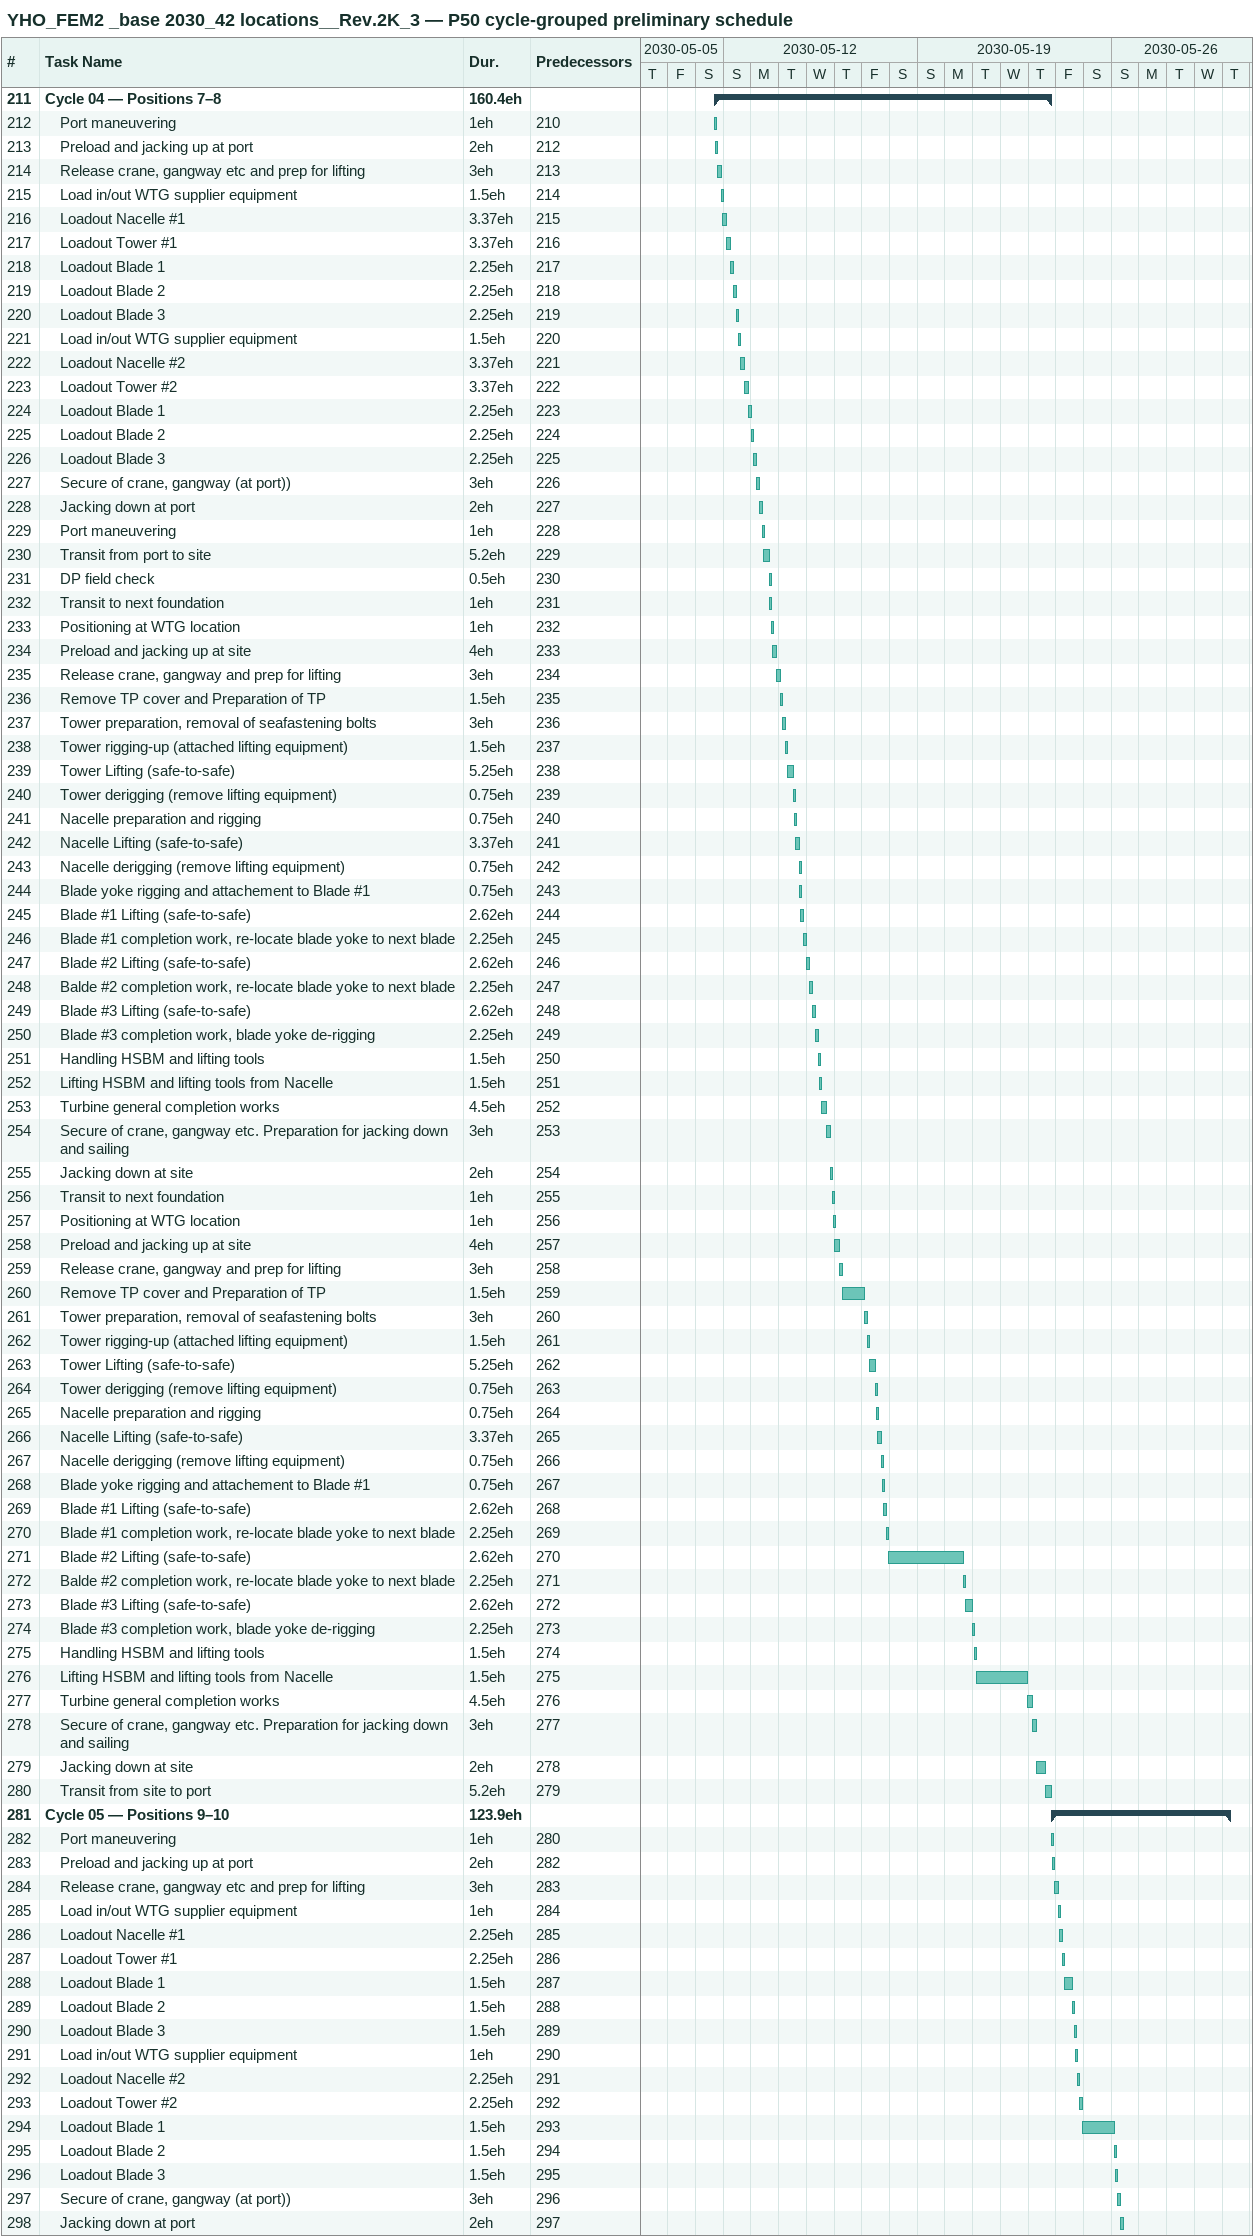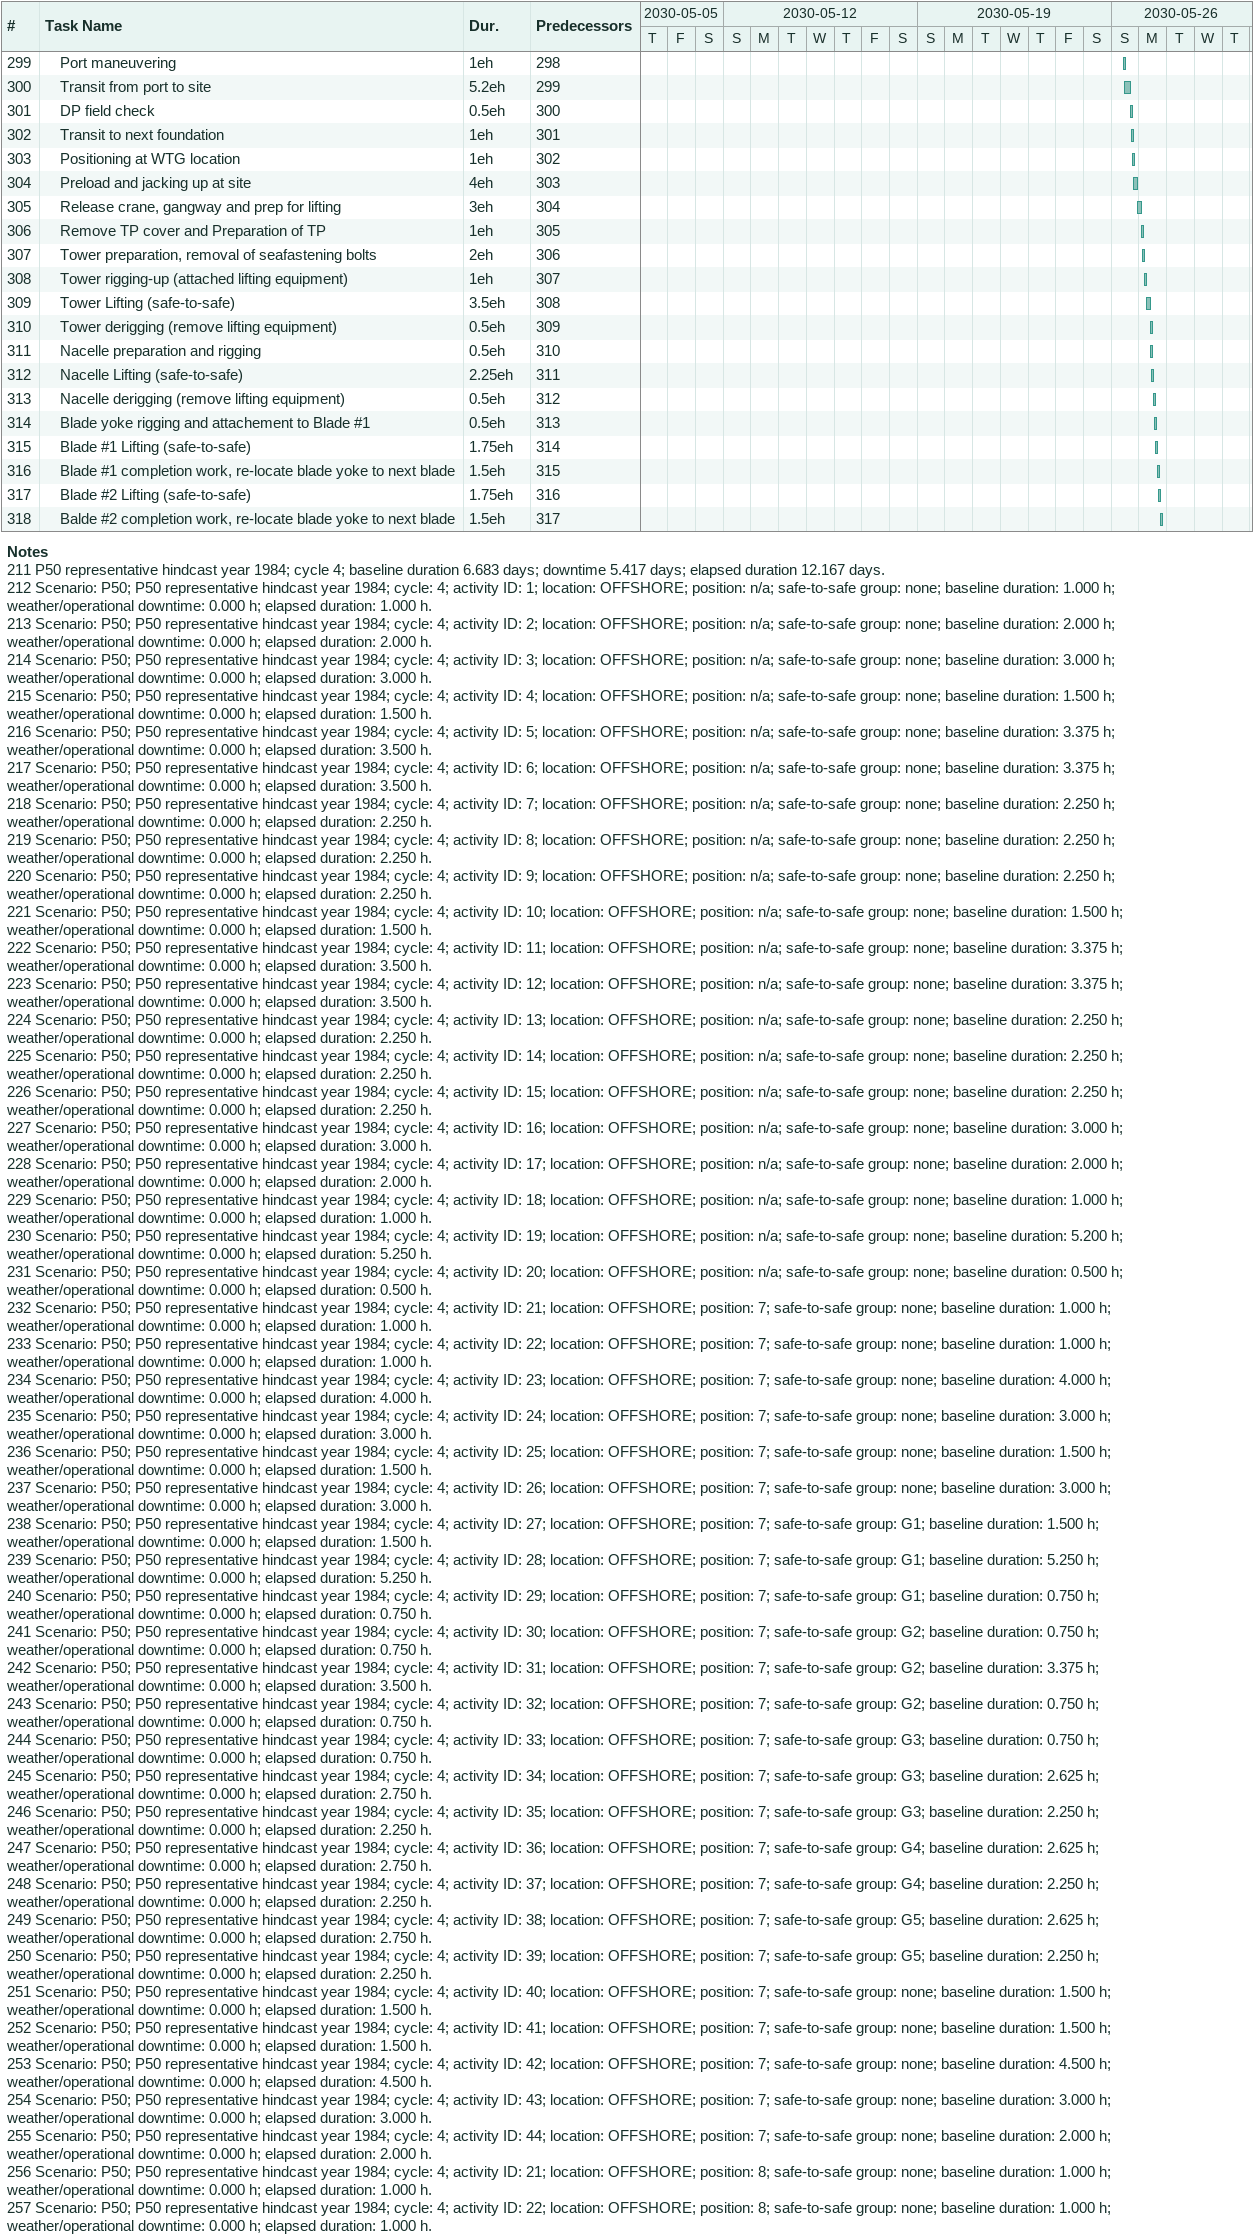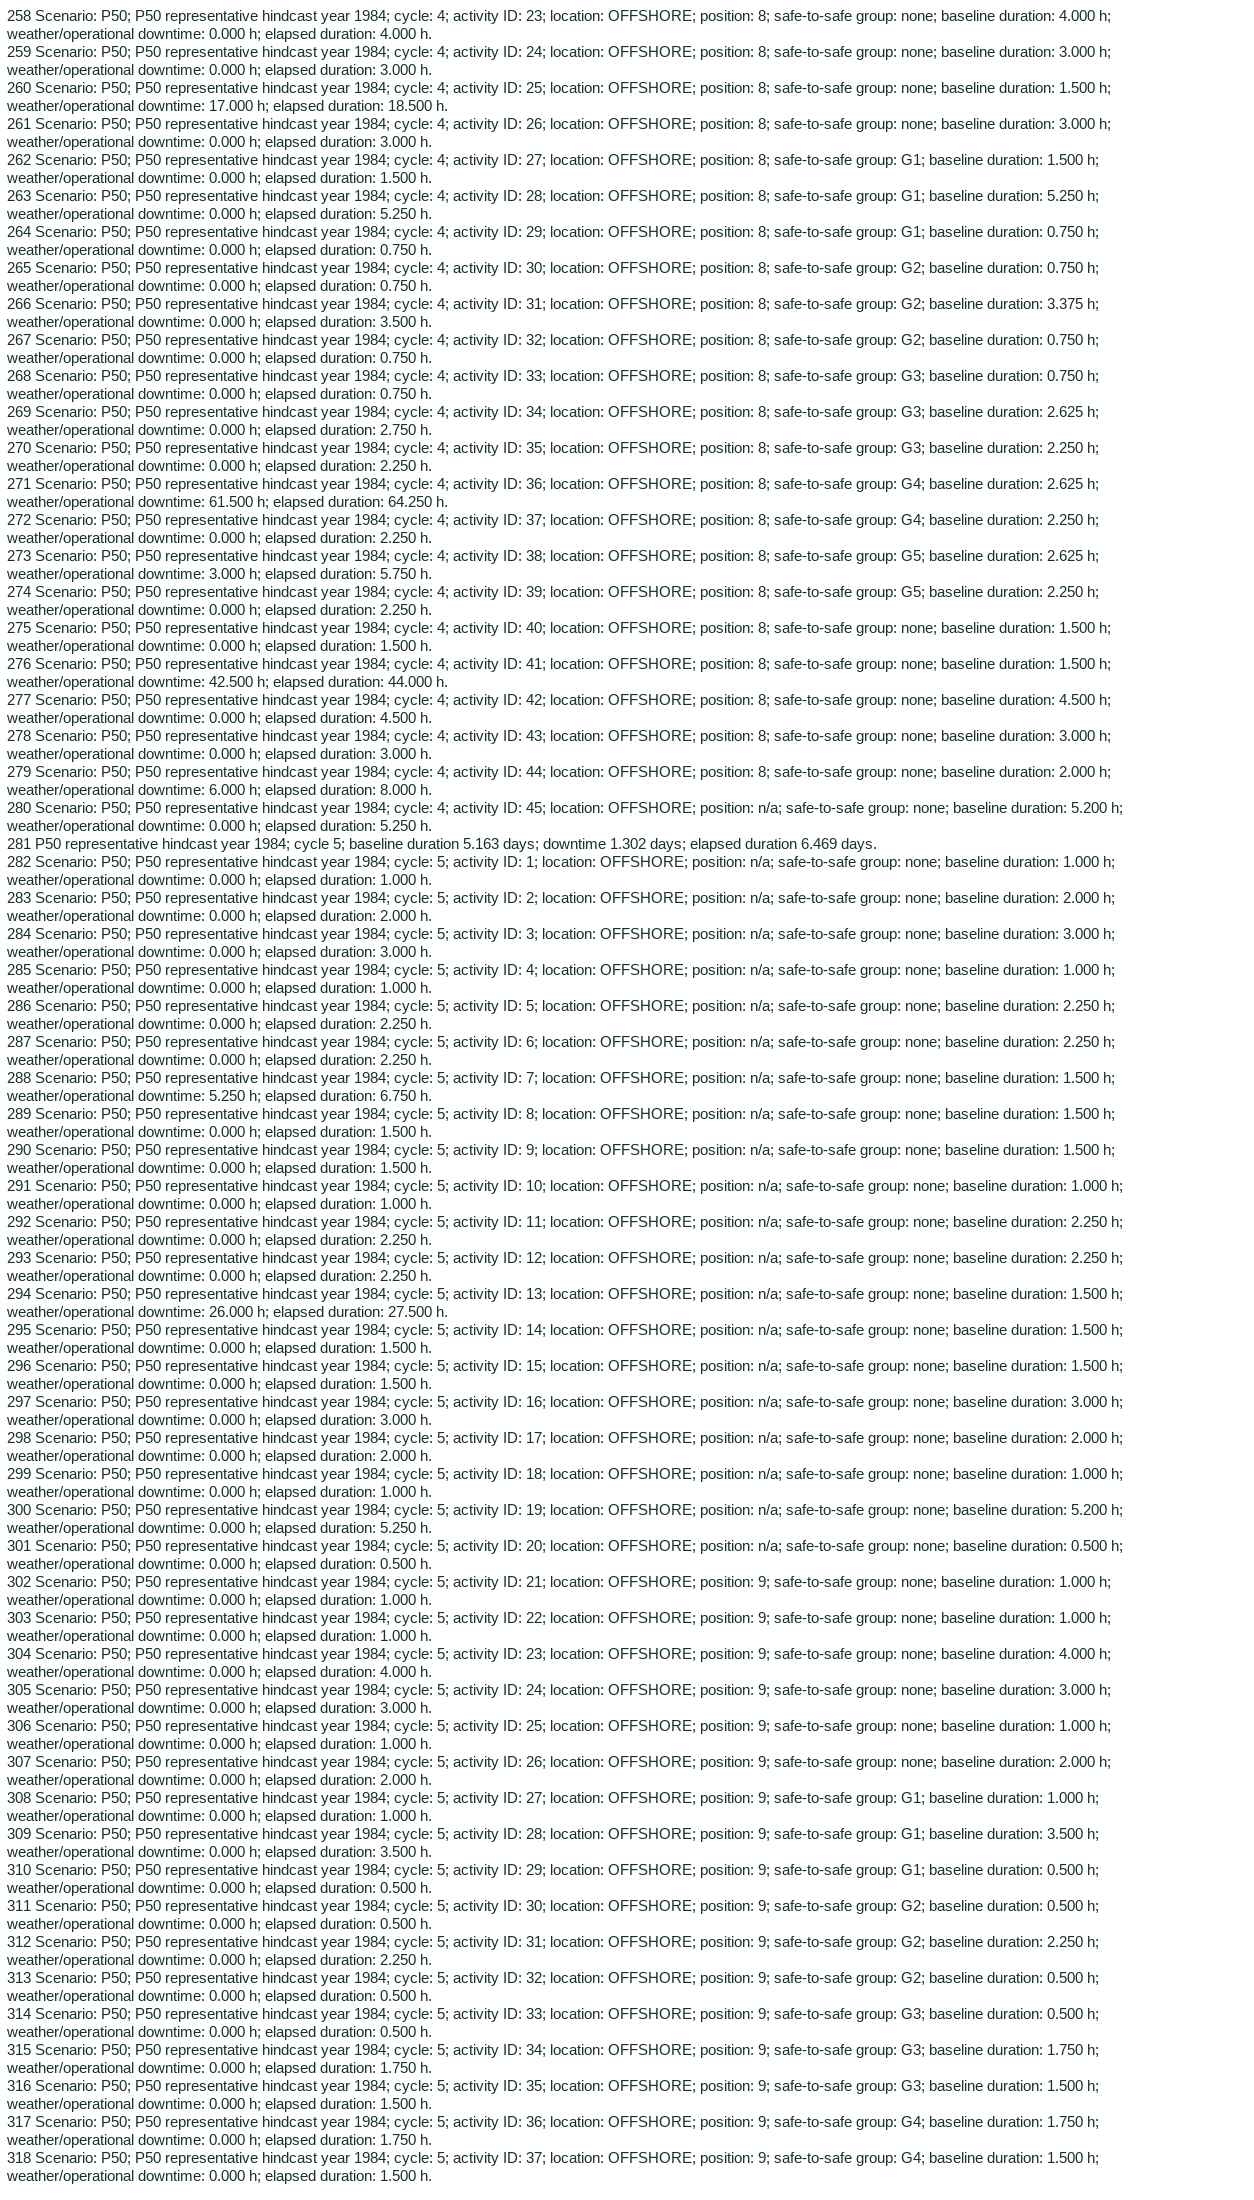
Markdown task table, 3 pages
YHO_FEM2 _base 2030_42 locations__Rev.2K_3 — P50 cycle-grouped preliminary schedule

| ID | Level | Task | Duration | Start | Finish | Predecessors |
|---|---|---|---|---|---|---|
| 211 | 1 | **Cycle 04 — Positions 7–8** | 160.4eh | 2030-05-11 | 2030-05-23 |  |
| 212 | 2 | Port maneuvering | 1eh | 2030-05-11 | 2030-05-11 | 210 |
| 213 | 2 | Preload and jacking up at port | 2eh | 2030-05-11 | 2030-05-11 | 212 |
| 214 | 2 | Release crane, gangway etc and prep for lifting | 3eh | 2030-05-11 | 2030-05-11 | 213 |
| 215 | 2 | Load in/out WTG supplier equipment | 1.5eh | 2030-05-11 | 2030-05-11 | 214 |
| 216 | 2 | Loadout Nacelle #1 | 3.37eh | 2030-05-11 | 2030-05-12 | 215 |
| 217 | 2 | Loadout Tower #1 | 3.37eh | 2030-05-12 | 2030-05-12 | 216 |
| 218 | 2 | Loadout Blade 1 | 2.25eh | 2030-05-12 | 2030-05-12 | 217 |
| 219 | 2 | Loadout Blade 2 | 2.25eh | 2030-05-12 | 2030-05-12 | 218 |
| 220 | 2 | Loadout Blade 3 | 2.25eh | 2030-05-12 | 2030-05-12 | 219 |
| 221 | 2 | Load in/out WTG supplier equipment | 1.5eh | 2030-05-12 | 2030-05-12 | 220 |
| 222 | 2 | Loadout Nacelle #2 | 3.37eh | 2030-05-12 | 2030-05-12 | 221 |
| 223 | 2 | Loadout Tower #2 | 3.37eh | 2030-05-12 | 2030-05-12 | 222 |
| 224 | 2 | Loadout Blade 1 | 2.25eh | 2030-05-12 | 2030-05-13 | 223 |
| 225 | 2 | Loadout Blade 2 | 2.25eh | 2030-05-13 | 2030-05-13 | 224 |
| 226 | 2 | Loadout Blade 3 | 2.25eh | 2030-05-13 | 2030-05-13 | 225 |
| 227 | 2 | Secure of crane, gangway (at port)) | 3eh | 2030-05-13 | 2030-05-13 | 226 |
| 228 | 2 | Jacking down at port | 2eh | 2030-05-13 | 2030-05-13 | 227 |
| 229 | 2 | Port maneuvering | 1eh | 2030-05-13 | 2030-05-13 | 228 |
| 230 | 2 | Transit from port to site | 5.2eh | 2030-05-13 | 2030-05-13 | 229 |
| 231 | 2 | DP field check | 0.5eh | 2030-05-13 | 2030-05-13 | 230 |
| 232 | 2 | Transit to next foundation | 1eh | 2030-05-13 | 2030-05-13 | 231 |
| 233 | 2 | Positioning at WTG location | 1eh | 2030-05-13 | 2030-05-13 | 232 |
| 234 | 2 | Preload and jacking up at site | 4eh | 2030-05-13 | 2030-05-13 | 233 |
| 235 | 2 | Release crane, gangway and prep for lifting | 3eh | 2030-05-13 | 2030-05-14 | 234 |
| 236 | 2 | Remove TP cover and Preparation of TP | 1.5eh | 2030-05-14 | 2030-05-14 | 235 |
| 237 | 2 | Tower preparation, removal of seafastening bolts | 3eh | 2030-05-14 | 2030-05-14 | 236 |
| 238 | 2 | Tower rigging-up (attached lifting equipment) | 1.5eh | 2030-05-14 | 2030-05-14 | 237 |
| 239 | 2 | Tower Lifting (safe-to-safe) | 5.25eh | 2030-05-14 | 2030-05-14 | 238 |
| 240 | 2 | Tower derigging (remove lifting equipment) | 0.75eh | 2030-05-14 | 2030-05-14 | 239 |
| 241 | 2 | Nacelle preparation and rigging | 0.75eh | 2030-05-14 | 2030-05-14 | 240 |
| 242 | 2 | Nacelle Lifting (safe-to-safe) | 3.37eh | 2030-05-14 | 2030-05-14 | 241 |
| 243 | 2 | Nacelle derigging (remove lifting equipment) | 0.75eh | 2030-05-14 | 2030-05-14 | 242 |
| 244 | 2 | Blade yoke rigging and attachement to Blade #1 | 0.75eh | 2030-05-14 | 2030-05-14 | 243 |
| 245 | 2 | Blade #1 Lifting (safe-to-safe) | 2.62eh | 2030-05-14 | 2030-05-14 | 244 |
| 246 | 2 | Blade #1 completion work, re-locate blade yoke to next blade | 2.25eh | 2030-05-14 | 2030-05-15 | 245 |
| 247 | 2 | Blade #2 Lifting (safe-to-safe) | 2.62eh | 2030-05-15 | 2030-05-15 | 246 |
| 248 | 2 | Balde #2 completion work, re-locate blade yoke to next blade | 2.25eh | 2030-05-15 | 2030-05-15 | 247 |
| 249 | 2 | Blade #3 Lifting (safe-to-safe) | 2.62eh | 2030-05-15 | 2030-05-15 | 248 |
| 250 | 2 | Blade #3 completion work, blade yoke de-rigging | 2.25eh | 2030-05-15 | 2030-05-15 | 249 |
| 251 | 2 | Handling HSBM and lifting tools | 1.5eh | 2030-05-15 | 2030-05-15 | 250 |
| 252 | 2 | Lifting HSBM and lifting tools from Nacelle | 1.5eh | 2030-05-15 | 2030-05-15 | 251 |
| 253 | 2 | Turbine general completion works | 4.5eh | 2030-05-15 | 2030-05-15 | 252 |
| 254 | 2 | Secure of crane, gangway etc. Preparation for jacking down and sailing | 3eh | 2030-05-15 | 2030-05-15 | 253 |
| 255 | 2 | Jacking down at site | 2eh | 2030-05-15 | 2030-05-15 | 254 |
| 256 | 2 | Transit to next foundation | 1eh | 2030-05-15 | 2030-05-15 | 255 |
| 257 | 2 | Positioning at WTG location | 1eh | 2030-05-15 | 2030-05-16 | 256 |
| 258 | 2 | Preload and jacking up at site | 4eh | 2030-05-16 | 2030-05-16 | 257 |
| 259 | 2 | Release crane, gangway and prep for lifting | 3eh | 2030-05-16 | 2030-05-16 | 258 |
| 260 | 2 | Remove TP cover and Preparation of TP | 1.5eh | 2030-05-16 | 2030-05-17 | 259 |
| 261 | 2 | Tower preparation, removal of seafastening bolts | 3eh | 2030-05-17 | 2030-05-17 | 260 |
| 262 | 2 | Tower rigging-up (attached lifting equipment) | 1.5eh | 2030-05-17 | 2030-05-17 | 261 |
| 263 | 2 | Tower Lifting (safe-to-safe) | 5.25eh | 2030-05-17 | 2030-05-17 | 262 |
| 264 | 2 | Tower derigging (remove lifting equipment) | 0.75eh | 2030-05-17 | 2030-05-17 | 263 |
| 265 | 2 | Nacelle preparation and rigging | 0.75eh | 2030-05-17 | 2030-05-17 | 264 |
| 266 | 2 | Nacelle Lifting (safe-to-safe) | 3.37eh | 2030-05-17 | 2030-05-17 | 265 |
| 267 | 2 | Nacelle derigging (remove lifting equipment) | 0.75eh | 2030-05-17 | 2030-05-17 | 266 |
| 268 | 2 | Blade yoke rigging and attachement to Blade #1 | 0.75eh | 2030-05-17 | 2030-05-17 | 267 |
| 269 | 2 | Blade #1 Lifting (safe-to-safe) | 2.62eh | 2030-05-17 | 2030-05-17 | 268 |
| 270 | 2 | Blade #1 completion work, re-locate blade yoke to next blade | 2.25eh | 2030-05-17 | 2030-05-17 | 269 |
| 271 | 2 | Blade #2 Lifting (safe-to-safe) | 2.62eh | 2030-05-17 | 2030-05-20 | 270 |
| 272 | 2 | Balde #2 completion work, re-locate blade yoke to next blade | 2.25eh | 2030-05-20 | 2030-05-20 | 271 |
| 273 | 2 | Blade #3 Lifting (safe-to-safe) | 2.62eh | 2030-05-20 | 2030-05-20 | 272 |
| 274 | 2 | Blade #3 completion work, blade yoke de-rigging | 2.25eh | 2030-05-20 | 2030-05-21 | 273 |
| 275 | 2 | Handling HSBM and lifting tools | 1.5eh | 2030-05-21 | 2030-05-21 | 274 |
| 276 | 2 | Lifting HSBM and lifting tools from Nacelle | 1.5eh | 2030-05-21 | 2030-05-22 | 275 |
| 277 | 2 | Turbine general completion works | 4.5eh | 2030-05-22 | 2030-05-23 | 276 |
| 278 | 2 | Secure of crane, gangway etc. Preparation for jacking down and sailing | 3eh | 2030-05-23 | 2030-05-23 | 277 |
| 279 | 2 | Jacking down at site | 2eh | 2030-05-23 | 2030-05-23 | 278 |
| 280 | 2 | Transit from site to port | 5.2eh | 2030-05-23 | 2030-05-23 | 279 |
| 281 | 1 | **Cycle 05 — Positions 9–10** | 123.9eh | 2030-05-23 | 2030-05-30 |  |
| 282 | 2 | Port maneuvering | 1eh | 2030-05-23 | 2030-05-23 | 280 |
| 283 | 2 | Preload and jacking up at port | 2eh | 2030-05-23 | 2030-05-23 | 282 |
| 284 | 2 | Release crane, gangway etc and prep for lifting | 3eh | 2030-05-23 | 2030-05-24 | 283 |
| 285 | 2 | Load in/out WTG supplier equipment | 1eh | 2030-05-24 | 2030-05-24 | 284 |
| 286 | 2 | Loadout Nacelle #1 | 2.25eh | 2030-05-24 | 2030-05-24 | 285 |
| 287 | 2 | Loadout Tower #1 | 2.25eh | 2030-05-24 | 2030-05-24 | 286 |
| 288 | 2 | Loadout Blade 1 | 1.5eh | 2030-05-24 | 2030-05-24 | 287 |
| 289 | 2 | Loadout Blade 2 | 1.5eh | 2030-05-24 | 2030-05-24 | 288 |
| 290 | 2 | Loadout Blade 3 | 1.5eh | 2030-05-24 | 2030-05-24 | 289 |
| 291 | 2 | Load in/out WTG supplier equipment | 1eh | 2030-05-24 | 2030-05-24 | 290 |
| 292 | 2 | Loadout Nacelle #2 | 2.25eh | 2030-05-24 | 2030-05-24 | 291 |
| 293 | 2 | Loadout Tower #2 | 2.25eh | 2030-05-24 | 2030-05-24 | 292 |
| 294 | 2 | Loadout Blade 1 | 1.5eh | 2030-05-24 | 2030-05-26 | 293 |
| 295 | 2 | Loadout Blade 2 | 1.5eh | 2030-05-26 | 2030-05-26 | 294 |
| 296 | 2 | Loadout Blade 3 | 1.5eh | 2030-05-26 | 2030-05-26 | 295 |
| 297 | 2 | Secure of crane, gangway (at port)) | 3eh | 2030-05-26 | 2030-05-26 | 296 |
| 298 | 2 | Jacking down at port | 2eh | 2030-05-26 | 2030-05-26 | 297 |
| 299 | 2 | Port maneuvering | 1eh | 2030-05-26 | 2030-05-26 | 298 |
| 300 | 2 | Transit from port to site | 5.2eh | 2030-05-26 | 2030-05-26 | 299 |
| 301 | 2 | DP field check | 0.5eh | 2030-05-26 | 2030-05-26 | 300 |
| 302 | 2 | Transit to next foundation | 1eh | 2030-05-26 | 2030-05-26 | 301 |
| 303 | 2 | Positioning at WTG location | 1eh | 2030-05-26 | 2030-05-26 | 302 |
| 304 | 2 | Preload and jacking up at site | 4eh | 2030-05-26 | 2030-05-26 | 303 |
| 305 | 2 | Release crane, gangway and prep for lifting | 3eh | 2030-05-26 | 2030-05-27 | 304 |
| 306 | 2 | Remove TP cover and Preparation of TP | 1eh | 2030-05-27 | 2030-05-27 | 305 |
| 307 | 2 | Tower preparation, removal of seafastening bolts | 2eh | 2030-05-27 | 2030-05-27 | 306 |
| 308 | 2 | Tower rigging-up (attached lifting equipment) | 1eh | 2030-05-27 | 2030-05-27 | 307 |
| 309 | 2 | Tower Lifting (safe-to-safe) | 3.5eh | 2030-05-27 | 2030-05-27 | 308 |
| 310 | 2 | Tower derigging (remove lifting equipment) | 0.5eh | 2030-05-27 | 2030-05-27 | 309 |
| 311 | 2 | Nacelle preparation and rigging | 0.5eh | 2030-05-27 | 2030-05-27 | 310 |
| 312 | 2 | Nacelle Lifting (safe-to-safe) | 2.25eh | 2030-05-27 | 2030-05-27 | 311 |
| 313 | 2 | Nacelle derigging (remove lifting equipment) | 0.5eh | 2030-05-27 | 2030-05-27 | 312 |
| 314 | 2 | Blade yoke rigging and attachement to Blade #1 | 0.5eh | 2030-05-27 | 2030-05-27 | 313 |
| 315 | 2 | Blade #1 Lifting (safe-to-safe) | 1.75eh | 2030-05-27 | 2030-05-27 | 314 |
| 316 | 2 | Blade #1 completion work, re-locate blade yoke to next blade | 1.5eh | 2030-05-27 | 2030-05-27 | 315 |
| 317 | 2 | Blade #2 Lifting (safe-to-safe) | 1.75eh | 2030-05-27 | 2030-05-27 | 316 |
| 318 | 2 | Balde #2 completion work, re-locate blade yoke to next blade | 1.5eh | 2030-05-27 | 2030-05-27 | 317 |

Notes
- 211: P50 representative hindcast year 1984; cycle 4; baseline duration 6.683 days; downtime 5.417 days; elapsed duration 12.167 days.
- 212: Scenario: P50; P50 representative hindcast year 1984; cycle: 4; activity ID: 1; location: OFFSHORE; position: n/a; safe-to-safe group: none; baseline duration: 1.000 h; weather/operational downtime: 0.000 h; elapsed duration: 1.000 h.
- 213: Scenario: P50; P50 representative hindcast year 1984; cycle: 4; activity ID: 2; location: OFFSHORE; position: n/a; safe-to-safe group: none; baseline duration: 2.000 h; weather/operational downtime: 0.000 h; elapsed duration: 2.000 h.
- 214: Scenario: P50; P50 representative hindcast year 1984; cycle: 4; activity ID: 3; location: OFFSHORE; position: n/a; safe-to-safe group: none; baseline duration: 3.000 h; weather/operational downtime: 0.000 h; elapsed duration: 3.000 h.
- 215: Scenario: P50; P50 representative hindcast year 1984; cycle: 4; activity ID: 4; location: OFFSHORE; position: n/a; safe-to-safe group: none; baseline duration: 1.500 h; weather/operational downtime: 0.000 h; elapsed duration: 1.500 h.
- 216: Scenario: P50; P50 representative hindcast year 1984; cycle: 4; activity ID: 5; location: OFFSHORE; position: n/a; safe-to-safe group: none; baseline duration: 3.375 h; weather/operational downtime: 0.000 h; elapsed duration: 3.500 h.
- 217: Scenario: P50; P50 representative hindcast year 1984; cycle: 4; activity ID: 6; location: OFFSHORE; position: n/a; safe-to-safe group: none; baseline duration: 3.375 h; weather/operational downtime: 0.000 h; elapsed duration: 3.500 h.
- 218: Scenario: P50; P50 representative hindcast year 1984; cycle: 4; activity ID: 7; location: OFFSHORE; position: n/a; safe-to-safe group: none; baseline duration: 2.250 h; weather/operational downtime: 0.000 h; elapsed duration: 2.250 h.
- 219: Scenario: P50; P50 representative hindcast year 1984; cycle: 4; activity ID: 8; location: OFFSHORE; position: n/a; safe-to-safe group: none; baseline duration: 2.250 h; weather/operational downtime: 0.000 h; elapsed duration: 2.250 h.
- 220: Scenario: P50; P50 representative hindcast year 1984; cycle: 4; activity ID: 9; location: OFFSHORE; position: n/a; safe-to-safe group: none; baseline duration: 2.250 h; weather/operational downtime: 0.000 h; elapsed duration: 2.250 h.
- 221: Scenario: P50; P50 representative hindcast year 1984; cycle: 4; activity ID: 10; location: OFFSHORE; position: n/a; safe-to-safe group: none; baseline duration: 1.500 h; weather/operational downtime: 0.000 h; elapsed duration: 1.500 h.
- 222: Scenario: P50; P50 representative hindcast year 1984; cycle: 4; activity ID: 11; location: OFFSHORE; position: n/a; safe-to-safe group: none; baseline duration: 3.375 h; weather/operational downtime: 0.000 h; elapsed duration: 3.500 h.
- 223: Scenario: P50; P50 representative hindcast year 1984; cycle: 4; activity ID: 12; location: OFFSHORE; position: n/a; safe-to-safe group: none; baseline duration: 3.375 h; weather/operational downtime: 0.000 h; elapsed duration: 3.500 h.
- 224: Scenario: P50; P50 representative hindcast year 1984; cycle: 4; activity ID: 13; location: OFFSHORE; position: n/a; safe-to-safe group: none; baseline duration: 2.250 h; weather/operational downtime: 0.000 h; elapsed duration: 2.250 h.
- 225: Scenario: P50; P50 representative hindcast year 1984; cycle: 4; activity ID: 14; location: OFFSHORE; position: n/a; safe-to-safe group: none; baseline duration: 2.250 h; weather/operational downtime: 0.000 h; elapsed duration: 2.250 h.
- 226: Scenario: P50; P50 representative hindcast year 1984; cycle: 4; activity ID: 15; location: OFFSHORE; position: n/a; safe-to-safe group: none; baseline duration: 2.250 h; weather/operational downtime: 0.000 h; elapsed duration: 2.250 h.
- 227: Scenario: P50; P50 representative hindcast year 1984; cycle: 4; activity ID: 16; location: OFFSHORE; position: n/a; safe-to-safe group: none; baseline duration: 3.000 h; weather/operational downtime: 0.000 h; elapsed duration: 3.000 h.
- 228: Scenario: P50; P50 representative hindcast year 1984; cycle: 4; activity ID: 17; location: OFFSHORE; position: n/a; safe-to-safe group: none; baseline duration: 2.000 h; weather/operational downtime: 0.000 h; elapsed duration: 2.000 h.
- 229: Scenario: P50; P50 representative hindcast year 1984; cycle: 4; activity ID: 18; location: OFFSHORE; position: n/a; safe-to-safe group: none; baseline duration: 1.000 h; weather/operational downtime: 0.000 h; elapsed duration: 1.000 h.
- 230: Scenario: P50; P50 representative hindcast year 1984; cycle: 4; activity ID: 19; location: OFFSHORE; position: n/a; safe-to-safe group: none; baseline duration: 5.200 h; weather/operational downtime: 0.000 h; elapsed duration: 5.250 h.
- 231: Scenario: P50; P50 representative hindcast year 1984; cycle: 4; activity ID: 20; location: OFFSHORE; position: n/a; safe-to-safe group: none; baseline duration: 0.500 h; weather/operational downtime: 0.000 h; elapsed duration: 0.500 h.
- 232: Scenario: P50; P50 representative hindcast year 1984; cycle: 4; activity ID: 21; location: OFFSHORE; position: 7; safe-to-safe group: none; baseline duration: 1.000 h; weather/operational downtime: 0.000 h; elapsed duration: 1.000 h.
- 233: Scenario: P50; P50 representative hindcast year 1984; cycle: 4; activity ID: 22; location: OFFSHORE; position: 7; safe-to-safe group: none; baseline duration: 1.000 h; weather/operational downtime: 0.000 h; elapsed duration: 1.000 h.
- 234: Scenario: P50; P50 representative hindcast year 1984; cycle: 4; activity ID: 23; location: OFFSHORE; position: 7; safe-to-safe group: none; baseline duration: 4.000 h; weather/operational downtime: 0.000 h; elapsed duration: 4.000 h.
- 235: Scenario: P50; P50 representative hindcast year 1984; cycle: 4; activity ID: 24; location: OFFSHORE; position: 7; safe-to-safe group: none; baseline duration: 3.000 h; weather/operational downtime: 0.000 h; elapsed duration: 3.000 h.
- 236: Scenario: P50; P50 representative hindcast year 1984; cycle: 4; activity ID: 25; location: OFFSHORE; position: 7; safe-to-safe group: none; baseline duration: 1.500 h; weather/operational downtime: 0.000 h; elapsed duration: 1.500 h.
- 237: Scenario: P50; P50 representative hindcast year 1984; cycle: 4; activity ID: 26; location: OFFSHORE; position: 7; safe-to-safe group: none; baseline duration: 3.000 h; weather/operational downtime: 0.000 h; elapsed duration: 3.000 h.
- 238: Scenario: P50; P50 representative hindcast year 1984; cycle: 4; activity ID: 27; location: OFFSHORE; position: 7; safe-to-safe group: G1; baseline duration: 1.500 h; weather/operational downtime: 0.000 h; elapsed duration: 1.500 h.
- 239: Scenario: P50; P50 representative hindcast year 1984; cycle: 4; activity ID: 28; location: OFFSHORE; position: 7; safe-to-safe group: G1; baseline duration: 5.250 h; weather/operational downtime: 0.000 h; elapsed duration: 5.250 h.
- 240: Scenario: P50; P50 representative hindcast year 1984; cycle: 4; activity ID: 29; location: OFFSHORE; position: 7; safe-to-safe group: G1; baseline duration: 0.750 h; weather/operational downtime: 0.000 h; elapsed duration: 0.750 h.
- 241: Scenario: P50; P50 representative hindcast year 1984; cycle: 4; activity ID: 30; location: OFFSHORE; position: 7; safe-to-safe group: G2; baseline duration: 0.750 h; weather/operational downtime: 0.000 h; elapsed duration: 0.750 h.
- 242: Scenario: P50; P50 representative hindcast year 1984; cycle: 4; activity ID: 31; location: OFFSHORE; position: 7; safe-to-safe group: G2; baseline duration: 3.375 h; weather/operational downtime: 0.000 h; elapsed duration: 3.500 h.
- 243: Scenario: P50; P50 representative hindcast year 1984; cycle: 4; activity ID: 32; location: OFFSHORE; position: 7; safe-to-safe group: G2; baseline duration: 0.750 h; weather/operational downtime: 0.000 h; elapsed duration: 0.750 h.
- 244: Scenario: P50; P50 representative hindcast year 1984; cycle: 4; activity ID: 33; location: OFFSHORE; position: 7; safe-to-safe group: G3; baseline duration: 0.750 h; weather/operational downtime: 0.000 h; elapsed duration: 0.750 h.
- 245: Scenario: P50; P50 representative hindcast year 1984; cycle: 4; activity ID: 34; location: OFFSHORE; position: 7; safe-to-safe group: G3; baseline duration: 2.625 h; weather/operational downtime: 0.000 h; elapsed duration: 2.750 h.
- 246: Scenario: P50; P50 representative hindcast year 1984; cycle: 4; activity ID: 35; location: OFFSHORE; position: 7; safe-to-safe group: G3; baseline duration: 2.250 h; weather/operational downtime: 0.000 h; elapsed duration: 2.250 h.
- 247: Scenario: P50; P50 representative hindcast year 1984; cycle: 4; activity ID: 36; location: OFFSHORE; position: 7; safe-to-safe group: G4; baseline duration: 2.625 h; weather/operational downtime: 0.000 h; elapsed duration: 2.750 h.
- 248: Scenario: P50; P50 representative hindcast year 1984; cycle: 4; activity ID: 37; location: OFFSHORE; position: 7; safe-to-safe group: G4; baseline duration: 2.250 h; weather/operational downtime: 0.000 h; elapsed duration: 2.250 h.
- 249: Scenario: P50; P50 representative hindcast year 1984; cycle: 4; activity ID: 38; location: OFFSHORE; position: 7; safe-to-safe group: G5; baseline duration: 2.625 h; weather/operational downtime: 0.000 h; elapsed duration: 2.750 h.
- 250: Scenario: P50; P50 representative hindcast year 1984; cycle: 4; activity ID: 39; location: OFFSHORE; position: 7; safe-to-safe group: G5; baseline duration: 2.250 h; weather/operational downtime: 0.000 h; elapsed duration: 2.250 h.
- 251: Scenario: P50; P50 representative hindcast year 1984; cycle: 4; activity ID: 40; location: OFFSHORE; position: 7; safe-to-safe group: none; baseline duration: 1.500 h; weather/operational downtime: 0.000 h; elapsed duration: 1.500 h.
- 252: Scenario: P50; P50 representative hindcast year 1984; cycle: 4; activity ID: 41; location: OFFSHORE; position: 7; safe-to-safe group: none; baseline duration: 1.500 h; weather/operational downtime: 0.000 h; elapsed duration: 1.500 h.
- 253: Scenario: P50; P50 representative hindcast year 1984; cycle: 4; activity ID: 42; location: OFFSHORE; position: 7; safe-to-safe group: none; baseline duration: 4.500 h; weather/operational downtime: 0.000 h; elapsed duration: 4.500 h.
- 254: Scenario: P50; P50 representative hindcast year 1984; cycle: 4; activity ID: 43; location: OFFSHORE; position: 7; safe-to-safe group: none; baseline duration: 3.000 h; weather/operational downtime: 0.000 h; elapsed duration: 3.000 h.
- 255: Scenario: P50; P50 representative hindcast year 1984; cycle: 4; activity ID: 44; location: OFFSHORE; position: 7; safe-to-safe group: none; baseline duration: 2.000 h; weather/operational downtime: 0.000 h; elapsed duration: 2.000 h.
- 256: Scenario: P50; P50 representative hindcast year 1984; cycle: 4; activity ID: 21; location: OFFSHORE; position: 8; safe-to-safe group: none; baseline duration: 1.000 h; weather/operational downtime: 0.000 h; elapsed duration: 1.000 h.
- 257: Scenario: P50; P50 representative hindcast year 1984; cycle: 4; activity ID: 22; location: OFFSHORE; position: 8; safe-to-safe group: none; baseline duration: 1.000 h; weather/operational downtime: 0.000 h; elapsed duration: 1.000 h.
- 258: Scenario: P50; P50 representative hindcast year 1984; cycle: 4; activity ID: 23; location: OFFSHORE; position: 8; safe-to-safe group: none; baseline duration: 4.000 h; weather/operational downtime: 0.000 h; elapsed duration: 4.000 h.
- 259: Scenario: P50; P50 representative hindcast year 1984; cycle: 4; activity ID: 24; location: OFFSHORE; position: 8; safe-to-safe group: none; baseline duration: 3.000 h; weather/operational downtime: 0.000 h; elapsed duration: 3.000 h.
- 260: Scenario: P50; P50 representative hindcast year 1984; cycle: 4; activity ID: 25; location: OFFSHORE; position: 8; safe-to-safe group: none; baseline duration: 1.500 h; weather/operational downtime: 17.000 h; elapsed duration: 18.500 h.
- 261: Scenario: P50; P50 representative hindcast year 1984; cycle: 4; activity ID: 26; location: OFFSHORE; position: 8; safe-to-safe group: none; baseline duration: 3.000 h; weather/operational downtime: 0.000 h; elapsed duration: 3.000 h.
- 262: Scenario: P50; P50 representative hindcast year 1984; cycle: 4; activity ID: 27; location: OFFSHORE; position: 8; safe-to-safe group: G1; baseline duration: 1.500 h; weather/operational downtime: 0.000 h; elapsed duration: 1.500 h.
- 263: Scenario: P50; P50 representative hindcast year 1984; cycle: 4; activity ID: 28; location: OFFSHORE; position: 8; safe-to-safe group: G1; baseline duration: 5.250 h; weather/operational downtime: 0.000 h; elapsed duration: 5.250 h.
- 264: Scenario: P50; P50 representative hindcast year 1984; cycle: 4; activity ID: 29; location: OFFSHORE; position: 8; safe-to-safe group: G1; baseline duration: 0.750 h; weather/operational downtime: 0.000 h; elapsed duration: 0.750 h.
- 265: Scenario: P50; P50 representative hindcast year 1984; cycle: 4; activity ID: 30; location: OFFSHORE; position: 8; safe-to-safe group: G2; baseline duration: 0.750 h; weather/operational downtime: 0.000 h; elapsed duration: 0.750 h.
- 266: Scenario: P50; P50 representative hindcast year 1984; cycle: 4; activity ID: 31; location: OFFSHORE; position: 8; safe-to-safe group: G2; baseline duration: 3.375 h; weather/operational downtime: 0.000 h; elapsed duration: 3.500 h.
- 267: Scenario: P50; P50 representative hindcast year 1984; cycle: 4; activity ID: 32; location: OFFSHORE; position: 8; safe-to-safe group: G2; baseline duration: 0.750 h; weather/operational downtime: 0.000 h; elapsed duration: 0.750 h.
- 268: Scenario: P50; P50 representative hindcast year 1984; cycle: 4; activity ID: 33; location: OFFSHORE; position: 8; safe-to-safe group: G3; baseline duration: 0.750 h; weather/operational downtime: 0.000 h; elapsed duration: 0.750 h.
- 269: Scenario: P50; P50 representative hindcast year 1984; cycle: 4; activity ID: 34; location: OFFSHORE; position: 8; safe-to-safe group: G3; baseline duration: 2.625 h; weather/operational downtime: 0.000 h; elapsed duration: 2.750 h.
- 270: Scenario: P50; P50 representative hindcast year 1984; cycle: 4; activity ID: 35; location: OFFSHORE; position: 8; safe-to-safe group: G3; baseline duration: 2.250 h; weather/operational downtime: 0.000 h; elapsed duration: 2.250 h.
- 271: Scenario: P50; P50 representative hindcast year 1984; cycle: 4; activity ID: 36; location: OFFSHORE; position: 8; safe-to-safe group: G4; baseline duration: 2.625 h; weather/operational downtime: 61.500 h; elapsed duration: 64.250 h.
- 272: Scenario: P50; P50 representative hindcast year 1984; cycle: 4; activity ID: 37; location: OFFSHORE; position: 8; safe-to-safe group: G4; baseline duration: 2.250 h; weather/operational downtime: 0.000 h; elapsed duration: 2.250 h.
- 273: Scenario: P50; P50 representative hindcast year 1984; cycle: 4; activity ID: 38; location: OFFSHORE; position: 8; safe-to-safe group: G5; baseline duration: 2.625 h; weather/operational downtime: 3.000 h; elapsed duration: 5.750 h.
- 274: Scenario: P50; P50 representative hindcast year 1984; cycle: 4; activity ID: 39; location: OFFSHORE; position: 8; safe-to-safe group: G5; baseline duration: 2.250 h; weather/operational downtime: 0.000 h; elapsed duration: 2.250 h.
- 275: Scenario: P50; P50 representative hindcast year 1984; cycle: 4; activity ID: 40; location: OFFSHORE; position: 8; safe-to-safe group: none; baseline duration: 1.500 h; weather/operational downtime: 0.000 h; elapsed duration: 1.500 h.
- 276: Scenario: P50; P50 representative hindcast year 1984; cycle: 4; activity ID: 41; location: OFFSHORE; position: 8; safe-to-safe group: none; baseline duration: 1.500 h; weather/operational downtime: 42.500 h; elapsed duration: 44.000 h.
- 277: Scenario: P50; P50 representative hindcast year 1984; cycle: 4; activity ID: 42; location: OFFSHORE; position: 8; safe-to-safe group: none; baseline duration: 4.500 h; weather/operational downtime: 0.000 h; elapsed duration: 4.500 h.
- 278: Scenario: P50; P50 representative hindcast year 1984; cycle: 4; activity ID: 43; location: OFFSHORE; position: 8; safe-to-safe group: none; baseline duration: 3.000 h; weather/operational downtime: 0.000 h; elapsed duration: 3.000 h.
- 279: Scenario: P50; P50 representative hindcast year 1984; cycle: 4; activity ID: 44; location: OFFSHORE; position: 8; safe-to-safe group: none; baseline duration: 2.000 h; weather/operational downtime: 6.000 h; elapsed duration: 8.000 h.
- 280: Scenario: P50; P50 representative hindcast year 1984; cycle: 4; activity ID: 45; location: OFFSHORE; position: n/a; safe-to-safe group: none; baseline duration: 5.200 h; weather/operational downtime: 0.000 h; elapsed duration: 5.250 h.
- 281: P50 representative hindcast year 1984; cycle 5; baseline duration 5.163 days; downtime 1.302 days; elapsed duration 6.469 days.
- 282: Scenario: P50; P50 representative hindcast year 1984; cycle: 5; activity ID: 1; location: OFFSHORE; position: n/a; safe-to-safe group: none; baseline duration: 1.000 h; weather/operational downtime: 0.000 h; elapsed duration: 1.000 h.
- 283: Scenario: P50; P50 representative hindcast year 1984; cycle: 5; activity ID: 2; location: OFFSHORE; position: n/a; safe-to-safe group: none; baseline duration: 2.000 h; weather/operational downtime: 0.000 h; elapsed duration: 2.000 h.
- 284: Scenario: P50; P50 representative hindcast year 1984; cycle: 5; activity ID: 3; location: OFFSHORE; position: n/a; safe-to-safe group: none; baseline duration: 3.000 h; weather/operational downtime: 0.000 h; elapsed duration: 3.000 h.
- 285: Scenario: P50; P50 representative hindcast year 1984; cycle: 5; activity ID: 4; location: OFFSHORE; position: n/a; safe-to-safe group: none; baseline duration: 1.000 h; weather/operational downtime: 0.000 h; elapsed duration: 1.000 h.
- 286: Scenario: P50; P50 representative hindcast year 1984; cycle: 5; activity ID: 5; location: OFFSHORE; position: n/a; safe-to-safe group: none; baseline duration: 2.250 h; weather/operational downtime: 0.000 h; elapsed duration: 2.250 h.
- 287: Scenario: P50; P50 representative hindcast year 1984; cycle: 5; activity ID: 6; location: OFFSHORE; position: n/a; safe-to-safe group: none; baseline duration: 2.250 h; weather/operational downtime: 0.000 h; elapsed duration: 2.250 h.
- 288: Scenario: P50; P50 representative hindcast year 1984; cycle: 5; activity ID: 7; location: OFFSHORE; position: n/a; safe-to-safe group: none; baseline duration: 1.500 h; weather/operational downtime: 5.250 h; elapsed duration: 6.750 h.
- 289: Scenario: P50; P50 representative hindcast year 1984; cycle: 5; activity ID: 8; location: OFFSHORE; position: n/a; safe-to-safe group: none; baseline duration: 1.500 h; weather/operational downtime: 0.000 h; elapsed duration: 1.500 h.
- 290: Scenario: P50; P50 representative hindcast year 1984; cycle: 5; activity ID: 9; location: OFFSHORE; position: n/a; safe-to-safe group: none; baseline duration: 1.500 h; weather/operational downtime: 0.000 h; elapsed duration: 1.500 h.
- 291: Scenario: P50; P50 representative hindcast year 1984; cycle: 5; activity ID: 10; location: OFFSHORE; position: n/a; safe-to-safe group: none; baseline duration: 1.000 h; weather/operational downtime: 0.000 h; elapsed duration: 1.000 h.
- 292: Scenario: P50; P50 representative hindcast year 1984; cycle: 5; activity ID: 11; location: OFFSHORE; position: n/a; safe-to-safe group: none; baseline duration: 2.250 h; weather/operational downtime: 0.000 h; elapsed duration: 2.250 h.
- 293: Scenario: P50; P50 representative hindcast year 1984; cycle: 5; activity ID: 12; location: OFFSHORE; position: n/a; safe-to-safe group: none; baseline duration: 2.250 h; weather/operational downtime: 0.000 h; elapsed duration: 2.250 h.
- 294: Scenario: P50; P50 representative hindcast year 1984; cycle: 5; activity ID: 13; location: OFFSHORE; position: n/a; safe-to-safe group: none; baseline duration: 1.500 h; weather/operational downtime: 26.000 h; elapsed duration: 27.500 h.
- 295: Scenario: P50; P50 representative hindcast year 1984; cycle: 5; activity ID: 14; location: OFFSHORE; position: n/a; safe-to-safe group: none; baseline duration: 1.500 h; weather/operational downtime: 0.000 h; elapsed duration: 1.500 h.
- 296: Scenario: P50; P50 representative hindcast year 1984; cycle: 5; activity ID: 15; location: OFFSHORE; position: n/a; safe-to-safe group: none; baseline duration: 1.500 h; weather/operational downtime: 0.000 h; elapsed duration: 1.500 h.
- 297: Scenario: P50; P50 representative hindcast year 1984; cycle: 5; activity ID: 16; location: OFFSHORE; position: n/a; safe-to-safe group: none; baseline duration: 3.000 h; weather/operational downtime: 0.000 h; elapsed duration: 3.000 h.
- 298: Scenario: P50; P50 representative hindcast year 1984; cycle: 5; activity ID: 17; location: OFFSHORE; position: n/a; safe-to-safe group: none; baseline duration: 2.000 h; weather/operational downtime: 0.000 h; elapsed duration: 2.000 h.
- 299: Scenario: P50; P50 representative hindcast year 1984; cycle: 5; activity ID: 18; location: OFFSHORE; position: n/a; safe-to-safe group: none; baseline duration: 1.000 h; weather/operational downtime: 0.000 h; elapsed duration: 1.000 h.
- 300: Scenario: P50; P50 representative hindcast year 1984; cycle: 5; activity ID: 19; location: OFFSHORE; position: n/a; safe-to-safe group: none; baseline duration: 5.200 h; weather/operational downtime: 0.000 h; elapsed duration: 5.250 h.
- 301: Scenario: P50; P50 representative hindcast year 1984; cycle: 5; activity ID: 20; location: OFFSHORE; position: n/a; safe-to-safe group: none; baseline duration: 0.500 h; weather/operational downtime: 0.000 h; elapsed duration: 0.500 h.
- 302: Scenario: P50; P50 representative hindcast year 1984; cycle: 5; activity ID: 21; location: OFFSHORE; position: 9; safe-to-safe group: none; baseline duration: 1.000 h; weather/operational downtime: 0.000 h; elapsed duration: 1.000 h.
- 303: Scenario: P50; P50 representative hindcast year 1984; cycle: 5; activity ID: 22; location: OFFSHORE; position: 9; safe-to-safe group: none; baseline duration: 1.000 h; weather/operational downtime: 0.000 h; elapsed duration: 1.000 h.
- 304: Scenario: P50; P50 representative hindcast year 1984; cycle: 5; activity ID: 23; location: OFFSHORE; position: 9; safe-to-safe group: none; baseline duration: 4.000 h; weather/operational downtime: 0.000 h; elapsed duration: 4.000 h.
- 305: Scenario: P50; P50 representative hindcast year 1984; cycle: 5; activity ID: 24; location: OFFSHORE; position: 9; safe-to-safe group: none; baseline duration: 3.000 h; weather/operational downtime: 0.000 h; elapsed duration: 3.000 h.
- 306: Scenario: P50; P50 representative hindcast year 1984; cycle: 5; activity ID: 25; location: OFFSHORE; position: 9; safe-to-safe group: none; baseline duration: 1.000 h; weather/operational downtime: 0.000 h; elapsed duration: 1.000 h.
- 307: Scenario: P50; P50 representative hindcast year 1984; cycle: 5; activity ID: 26; location: OFFSHORE; position: 9; safe-to-safe group: none; baseline duration: 2.000 h; weather/operational downtime: 0.000 h; elapsed duration: 2.000 h.
- 308: Scenario: P50; P50 representative hindcast year 1984; cycle: 5; activity ID: 27; location: OFFSHORE; position: 9; safe-to-safe group: G1; baseline duration: 1.000 h; weather/operational downtime: 0.000 h; elapsed duration: 1.000 h.
- 309: Scenario: P50; P50 representative hindcast year 1984; cycle: 5; activity ID: 28; location: OFFSHORE; position: 9; safe-to-safe group: G1; baseline duration: 3.500 h; weather/operational downtime: 0.000 h; elapsed duration: 3.500 h.
- 310: Scenario: P50; P50 representative hindcast year 1984; cycle: 5; activity ID: 29; location: OFFSHORE; position: 9; safe-to-safe group: G1; baseline duration: 0.500 h; weather/operational downtime: 0.000 h; elapsed duration: 0.500 h.
- 311: Scenario: P50; P50 representative hindcast year 1984; cycle: 5; activity ID: 30; location: OFFSHORE; position: 9; safe-to-safe group: G2; baseline duration: 0.500 h; weather/operational downtime: 0.000 h; elapsed duration: 0.500 h.
- 312: Scenario: P50; P50 representative hindcast year 1984; cycle: 5; activity ID: 31; location: OFFSHORE; position: 9; safe-to-safe group: G2; baseline duration: 2.250 h; weather/operational downtime: 0.000 h; elapsed duration: 2.250 h.
- 313: Scenario: P50; P50 representative hindcast year 1984; cycle: 5; activity ID: 32; location: OFFSHORE; position: 9; safe-to-safe group: G2; baseline duration: 0.500 h; weather/operational downtime: 0.000 h; elapsed duration: 0.500 h.
- 314: Scenario: P50; P50 representative hindcast year 1984; cycle: 5; activity ID: 33; location: OFFSHORE; position: 9; safe-to-safe group: G3; baseline duration: 0.500 h; weather/operational downtime: 0.000 h; elapsed duration: 0.500 h.
- 315: Scenario: P50; P50 representative hindcast year 1984; cycle: 5; activity ID: 34; location: OFFSHORE; position: 9; safe-to-safe group: G3; baseline duration: 1.750 h; weather/operational downtime: 0.000 h; elapsed duration: 1.750 h.
- 316: Scenario: P50; P50 representative hindcast year 1984; cycle: 5; activity ID: 35; location: OFFSHORE; position: 9; safe-to-safe group: G3; baseline duration: 1.500 h; weather/operational downtime: 0.000 h; elapsed duration: 1.500 h.
- 317: Scenario: P50; P50 representative hindcast year 1984; cycle: 5; activity ID: 36; location: OFFSHORE; position: 9; safe-to-safe group: G4; baseline duration: 1.750 h; weather/operational downtime: 0.000 h; elapsed duration: 1.750 h.
- 318: Scenario: P50; P50 representative hindcast year 1984; cycle: 5; activity ID: 37; location: OFFSHORE; position: 9; safe-to-safe group: G4; baseline duration: 1.500 h; weather/operational downtime: 0.000 h; elapsed duration: 1.500 h.
